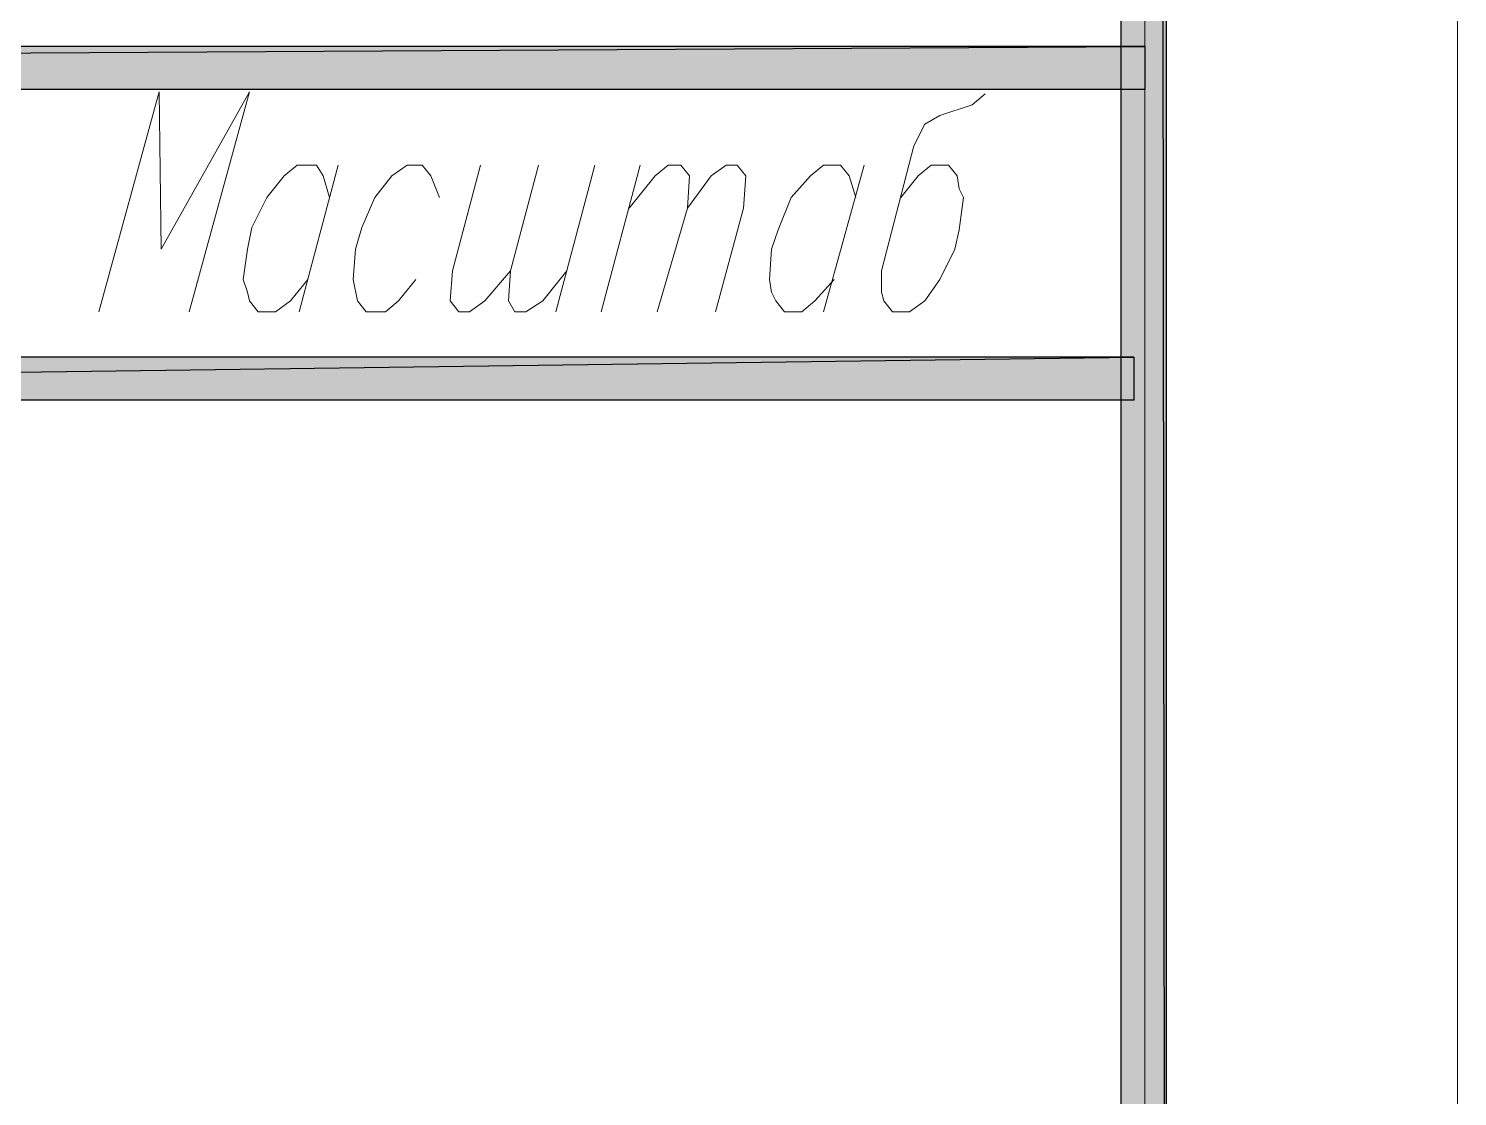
# Model space of a CAD drawing. Header units: millimetres. Extents: x -258556 to -95372, y 16759 to 83874.
# Drawn here: x -128168.69 to -128145.88, y 41439.94 to 41456.98 of the extents above; entities that cross this region are included whole.
import ezdxf
from ezdxf.xclip import XClip

# ---------------------------------------------------------------- set-up
doc = ezdxf.new("R2010")
doc.units = ezdxf.units.MM
doc.header["$LTSCALE"] = 0.5
doc.header["$XCLIPFRAME"] = 2

# ---------------------------------------------------------------- blocks, each defined once
blk = doc.blocks.new('MF13D4CA0')
at = {"color": 7, "linetype": 'Continuous', "lineweight": 5, "true_color": 0x000007}
blk.add_lwpolyline([(17.896, 582.899), (17.896, 11.049), (823.422, 11.049), (823.422, 582.899)], close=True, dxfattribs=at)

msp = doc.modelspace()

# ---------------------------------------------------------------- hatches: boundary and pattern name
at = {"true_color": 0x000007}
h = msp.add_hatch(color=7, dxfattribs=at)
h.paths.add_polyline_path([(-128336.362, 41416.87), (-128336.362, 41416.147), (-128151.253, 41416.87)])
h.paths.add_polyline_path([(-128336.362, 41416.147), (-128151.253, 41416.87), (-128150.53, 41416.182)])
h.paths.add_polyline_path([(-128151.253, 41416.87), (-128150.53, 41416.182), (-128151.253, 42001.108)])
h.paths.add_polyline_path([(-128150.53, 41416.182), (-128151.253, 42001.108), (-128150.53, 42001.762)])
h.paths.add_polyline_path([(-128151.253, 42001.108), (-128150.53, 42001.762), (-128963.796, 42001.108)])
h.paths.add_polyline_path([(-128150.53, 42001.762), (-128963.796, 42001.108), (-128964.484, 42001.762)])
h.paths.add_polyline_path([(-128963.796, 42001.108), (-128964.484, 42001.762), (-128963.796, 41416.87)])
h.paths.add_polyline_path([(-128964.484, 42001.762), (-128963.796, 41416.87), (-128964.484, 41416.182)])
h.paths.add_polyline_path([(-128963.796, 41416.87), (-128964.484, 41416.182), (-128336.362, 41416.733)])
h.paths.add_polyline_path([(-128964.484, 41416.182), (-128336.362, 41416.733), (-128336.362, 41416.044)])
h = msp.add_hatch(color=7, dxfattribs=at)
h.paths.add_polyline_path([(-128271.584, 41456.694), (-128271.584, 41456.005), (-128150.875, 41456.694)])
h.paths.add_polyline_path([(-128271.584, 41456.005), (-128150.875, 41456.694), (-128150.875, 41456.005)])
h = msp.add_hatch(color=7, dxfattribs=at)
h.paths.add_polyline_path([(-128201.471, 41456.384), (-128202.16, 41456.384), (-128201.471, 41451.737)])
h.paths.add_polyline_path([(-128202.16, 41456.384), (-128201.471, 41451.737), (-128202.16, 41451.049)])
h.paths.add_polyline_path([(-128201.471, 41451.737), (-128202.16, 41451.049), (-128151.047, 41451.737)])
h.paths.add_polyline_path([(-128202.16, 41451.049), (-128151.047, 41451.737), (-128151.047, 41451.049)])

# ---------------------------------------------------------------- linework, layer by layer
at = {"color": 7, "linetype": 'Continuous', "lineweight": -2, "true_color": 0x000007}
for points in [[(-128150.53, 41416.182), (-128151.253, 42001.108), (-128150.53, 42001.762)], [(-128151.253, 41416.87), (-128150.53, 41416.182), (-128151.253, 42001.108)], [(-128271.584, 41456.694), (-128271.584, 41456.005), (-128150.875, 41456.694)], [(-128271.584, 41456.005), (-128150.875, 41456.694), (-128150.875, 41456.005)], [(-128201.471, 41451.737), (-128202.16, 41451.049), (-128151.047, 41451.737)], [(-128202.16, 41451.049), (-128151.047, 41451.737), (-128151.047, 41451.049)]]:
    msp.add_lwpolyline(points, close=True, dxfattribs=at)
at = {"color": 7, "linetype": 'Continuous', "lineweight": 5, "true_color": 0x000007}
msp.add_lwpolyline([(-128964.14, 41416.526), (-128150.875, 41416.388), (-128150.875, 42001.418), (-128964.14, 42001.418)], close=True, dxfattribs=at)
for points in [[(-128166.122, 41452.46), (-128165.159, 41455.971), (-128166.57, 41453.458), (-128166.604, 41455.971), (-128167.568, 41452.46)], [(-128153.422, 41455.937), (-128153.628, 41455.764), (-128154.144, 41455.592), (-128154.385, 41455.455), (-128154.558, 41455.11), (-128155.074, 41453.114), (-128155.074, 41452.77), (-128155.039, 41452.632), (-128154.902, 41452.46), (-128154.626, 41452.46), (-128154.385, 41452.632), (-128154.144, 41452.976), (-128153.904, 41453.458), (-128153.835, 41453.768), (-128153.766, 41454.284), (-128153.835, 41454.422), (-128153.869, 41454.629), (-128154.007, 41454.801), (-128154.282, 41454.801), (-128154.489, 41454.629), (-128154.764, 41454.284)], [(-128164.229, 41452.976), (-128164.505, 41452.632), (-128164.746, 41452.46), (-128165.021, 41452.46), (-128165.159, 41452.632), (-128165.193, 41452.77), (-128165.262, 41452.976), (-128165.193, 41453.458), (-128165.124, 41453.802), (-128164.883, 41454.284), (-128164.608, 41454.629), (-128164.402, 41454.801), (-128164.092, 41454.801), (-128163.988, 41454.629), (-128163.885, 41454.284)], [(-128163.748, 41454.801), (-128164.367, 41452.46), (-128164.367, 41452.46)], [(-128162.13, 41454.284), (-128162.268, 41454.629), (-128162.405, 41454.801), (-128162.646, 41454.801), (-128162.887, 41454.629), (-128163.162, 41454.284), (-128163.369, 41453.802), (-128163.472, 41453.458), (-128163.507, 41452.976), (-128163.438, 41452.632), (-128163.3, 41452.46), (-128162.99, 41452.46), (-128162.784, 41452.632), (-128162.508, 41452.976)], [(-128160.994, 41453.114), (-128161.407, 41452.632), (-128161.648, 41452.46), (-128161.82, 41452.46), (-128161.958, 41452.632), (-128161.923, 41453.114), (-128161.476, 41454.801)], [(-128160.099, 41453.114), (-128160.478, 41452.632), (-128160.753, 41452.46), (-128160.925, 41452.46), (-128161.028, 41452.632), (-128160.994, 41453.114), (-128160.547, 41454.801)], [(-128160.271, 41452.46), (-128159.652, 41454.801), (-128159.652, 41454.801)], [(-128158.929, 41454.801), (-128159.548, 41452.46), (-128159.548, 41452.46)], [(-128159.101, 41454.112), (-128158.688, 41454.629), (-128158.481, 41454.801), (-128158.275, 41454.801), (-128158.137, 41454.629), (-128158.172, 41454.112), (-128158.653, 41452.46)], [(-128158.172, 41454.112), (-128157.793, 41454.629), (-128157.552, 41454.801), (-128157.38, 41454.801), (-128157.242, 41454.629), (-128157.277, 41454.112), (-128157.724, 41452.46)], [(-128155.831, 41452.976), (-128156.141, 41452.632), (-128156.347, 41452.46), (-128156.623, 41452.46), (-128156.76, 41452.632), (-128156.829, 41452.77), (-128156.864, 41452.976), (-128156.829, 41453.458), (-128156.726, 41453.768), (-128156.519, 41454.284), (-128156.21, 41454.629), (-128156.003, 41454.801), (-128155.728, 41454.801), (-128155.59, 41454.629), (-128155.487, 41454.284)], [(-128155.349, 41454.801), (-128156.003, 41452.46), (-128156.003, 41452.46)]]:
    msp.add_lwpolyline(points, dxfattribs=at)

# ---------------------------------------------------------------- block references
at = {"color": 7, "true_color": 0xffffff}
ref = msp.add_blockref('MF13D4CA0', (-129002.656, 41399.901), dxfattribs=dict(at, xscale=1.040502, yscale=1.040502, zscale=1.040502))
XClip(ref).set_block_clipping_path([(17.9953933291, 10.8175456262), (823.5538829452, 582.7005601007)])

doc.saveas('drawing.dxf')
